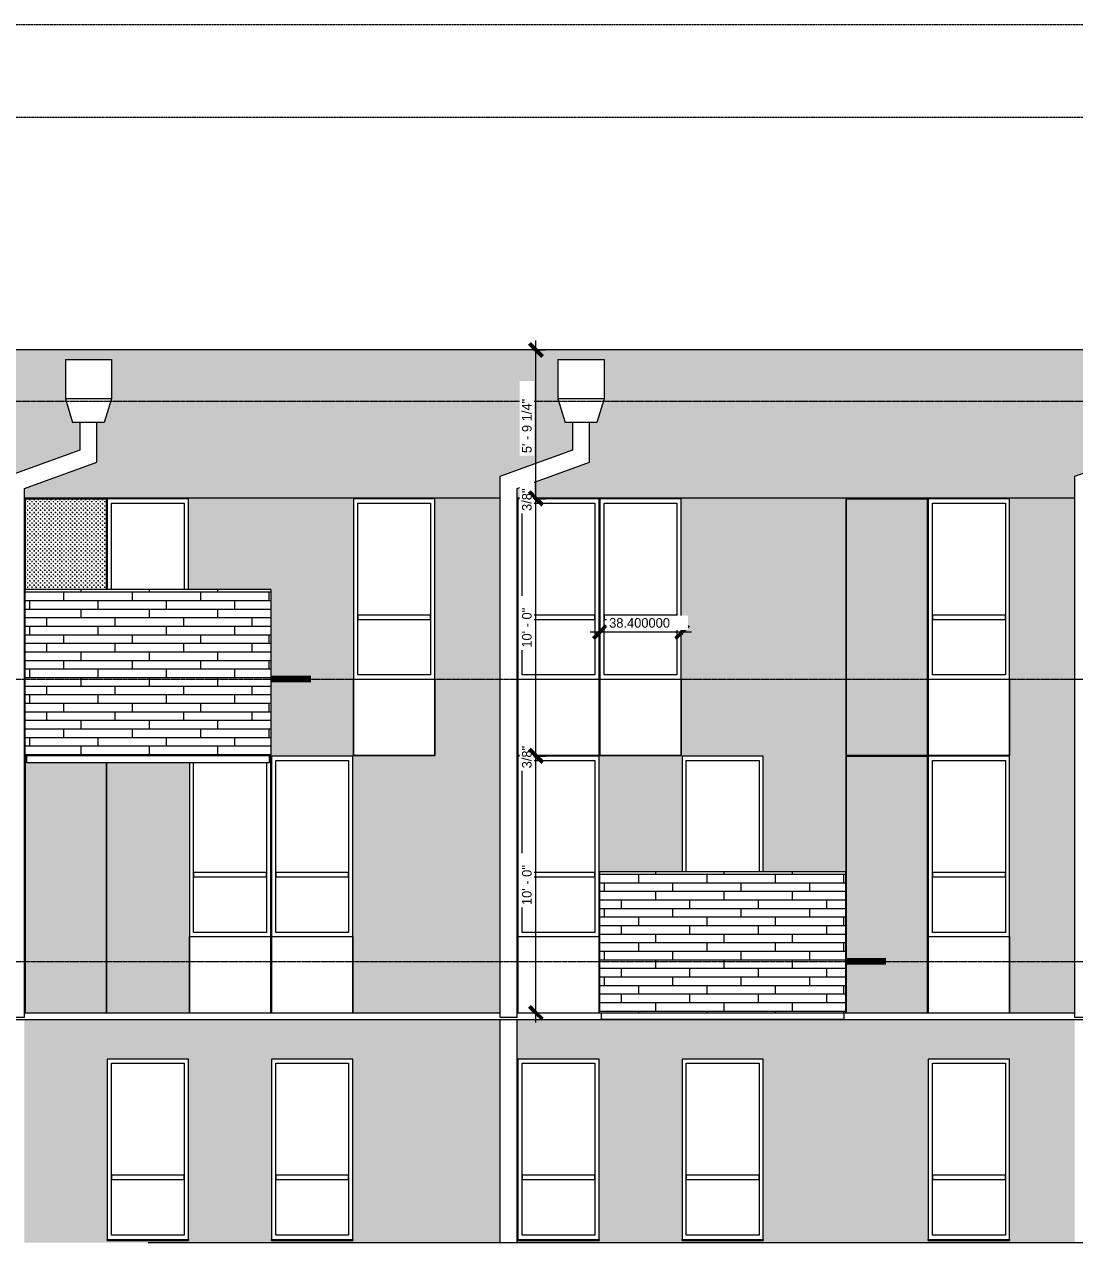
# Model space of a CAD drawing. Header units: inches. Extents: x 1696 to 4229, y -297 to 570.
# Drawn here: x 2945 to 3436, y 0 to 570 of the extents above; entities that cross this region are included whole.
import ezdxf

# ---------------------------------------------------------------- set-up
doc = ezdxf.new("R2010")
doc.units = ezdxf.units.IN
doc.header["$MEASUREMENT"] = 0
doc.linetypes.add('Aligning Line 1_8_', pattern=[0.25, 0.125, -0.125])
doc.linetypes.add('Grid Line 1_2_', pattern=[0.875, 0.5, -0.125, 0.125, -0.125])
for name, color, linetype, lineweight in [('A-ANNO-DIMS', 211, 'Continuous', 9), ('A-ANNO-DIMS-48', 211, 'Continuous', 9), ('A-AREA-1', 10, 'Continuous', 106), ('A-FLOR', 192, 'Continuous', 18), ('A-FLOR-LEVL-1', 51, 'Grid Line 1_2_', 9), ('A-GENM', 5, 'Continuous', 9), ('A-WALL', 113, 'Continuous', 18), ('A-WALL-PATT-1', 111, 'Continuous', 9), ('G-ANNO-SYMB', 111, 'Aligning Line 1_8_', 9)]:
    doc.layers.add(name, color=color, linetype=linetype, lineweight=lineweight)
doc.styles.add('Century Gothic', font='ufonts.com_century-gothic.ttf', dxfattribs={"height": 4.5})
doc.dimstyles.new('inches_-_decimal', dxfattribs={"dimscale": 12, "dimtxt": 4.698757, "dimasz": 0.5, "dimexe": 0.375, "dimexo": 0.25, "dimgap": 0.0625, "dimtad": 1, "dimdec": 6, "dimrnd": 1e-06, "dimzin": 0, "dimdsep": 46, "dimtxsty": 'Century Gothic', "dimblk1": 'OBLIQUE', "dimblk2": 'OBLIQUE', "dimsah": 1, "dimcen": 0.09, "dimdle": 0.375, "dimazin": 0, "dimtfac": 1, "dimtdec": 4, "dimtix": 1, "dimtmove": 0, "dimatfit": 3, "dimfxl": 1, "dimtvp": 1, "dimtfill": 1, "dimtolj": 1, "dimtzin": 0, "dimarcsym": 2})
doc.dimstyles.new('OD__1_8__Tol__', dxfattribs={"dimscale": 12, "dimtxt": 4.698757, "dimasz": 0.5, "dimexe": 0.375, "dimexo": 0.25, "dimgap": 0.0625, "dimtad": 1, "dimdec": 3, "dimrnd": 0.125, "dimzin": 3, "dimdsep": 46, "dimlunit": 4, "dimtxsty": 'Century Gothic', "dimblk1": 'OBLIQUE', "dimblk2": 'OBLIQUE', "dimsah": 1, "dimcen": 0.09, "dimdle": 0.375, "dimazin": 0, "dimtfac": 1, "dimtdec": 4, "dimtix": 1, "dimtmove": 0, "dimatfit": 3, "dimfxl": 1, "dimtvp": 1, "dimtfill": 1, "dimfrac": 2, "dimtolj": 1, "dimtzin": 0, "dimarcsym": 2})
pattern_1 = [(0, (2947.249, 264.8), (0, 4), []), (90, (2947.249, 264.8), (-8, 8), [4, -28]), (90, (2963.249, 268.8), (-8, 8), [4, -28])]
pattern_2 = [(0, (3216.049, 132.8), (0, 4), []), (90, (3216.049, 132.8), (-8, 8), [4, -28]), (90, (3232.049, 136.8), (-8, 8), [4, -28])]

# ---------------------------------------------------------------- blocks, each defined once
blk = doc.blocks.new('Walls 68 - Walls 1-1632116-Section 1')
at = {"layer": 'A-WALL'}
for p, q in [((2970.68, 384.13), (2970.68, 371.1)), ((2978.68, 365.5), (2978.68, 384.13)), ((2970.68, 371.1), (2936.75, 358.75)), ((2944.75, 353.15), (2978.68, 365.5)), ((2936.75, 358.75), (2936.75, 106)), ((2944.75, 106), (2944.75, 353.15)), ((2936.75, 106), (2944.75, 106))]:
    blk.add_line(p, q, dxfattribs=at)
blk = doc.blocks.new('Walls 4 - Walls 1-1632148-Section 1')
at = {"layer": 'A-WALL'}
for p, q in [((3201.08, 384.13), (3201.08, 371.1)), ((3209.08, 365.5), (3209.08, 384.13)), ((3201.08, 371.1), (3167.15, 358.75)), ((3175.15, 353.15), (3209.08, 365.5)), ((3167.15, 358.75), (3167.15, 106)), ((3175.15, 106), (3175.15, 353.15)), ((3167.15, 106), (3175.15, 106))]:
    blk.add_line(p, q, dxfattribs=at)
blk = doc.blocks.new('Walls 69 - Walls 1-1632174-Section 1')
at = {"layer": 'A-WALL'}
for p, q in [((3469.88, 384.13), (3469.88, 371.1)), ((3477.88, 365.5), (3477.88, 384.13)), ((3469.88, 371.1), (3435.95, 358.75)), ((3443.95, 353.15), (3477.88, 365.5)), ((3435.95, 358.75), (3435.95, 106)), ((3443.95, 106), (3443.95, 353.15)), ((3435.95, 106), (3443.95, 106))]:
    blk.add_line(p, q, dxfattribs=at)
blk = doc.blocks.new('Walls 73 - Walls 6-1634221-Section 1')
at = {"layer": 'A-WALL'}
for p, q in [((2963.92, 413.54), (2985.44, 413.54)), ((2963.92, 413.54), (2963.92, 395.14)), ((2985.44, 413.54), (2985.44, 395.14)), ((2985.44, 395.14), (2963.92, 395.14)), ((2963.92, 395.14), (2967.27, 384.13)), ((2985.44, 395.14), (2982.08, 384.13)), ((2982.08, 384.13), (2967.27, 384.13))]:
    blk.add_line(p, q, dxfattribs=at)
blk = doc.blocks.new('Walls 9 - Walls 6-1634245-Section 1')
at = {"layer": 'A-WALL'}
for p, q in [((3194.32, 413.54), (3215.84, 413.54)), ((3194.32, 413.54), (3194.32, 395.14)), ((3215.84, 413.54), (3215.84, 395.14)), ((3215.84, 395.14), (3194.32, 395.14)), ((3194.32, 395.14), (3197.67, 384.13)), ((3215.84, 395.14), (3212.48, 384.13)), ((3212.48, 384.13), (3197.67, 384.13))]:
    blk.add_line(p, q, dxfattribs=at)
blk = doc.blocks.new('Walls 22 - Walls 1-1635380-Section 1')
at = {"layer": 'A-WALL'}
for p, q in [((3167.15, 104.75), (3167.15, 0.5)), ((3175.15, 0.5), (3175.15, 104.75))]:
    blk.add_line(p, q, dxfattribs=at)
blk = doc.blocks.new('Window - Main - 1-V3-Section 1')
at = {"layer": 'A-GENM'}
for p, q in [((3059.95, 228), (3059.2, 228)), ((3059.95, 143.62), (3059.95, 228)), ((3021.92, 224.87), (3021.92, 143.62)), ((3023.92, 145.62), (3023.92, 224.87)), ((3057.95, 224.87), (3057.95, 145.62)), ((3023.92, 173.62), (3023.92, 171.62)), ((3057.95, 173.62), (3023.92, 173.62)), ((3023.92, 171.62), (3057.95, 171.62)), ((3057.95, 171.62), (3057.95, 173.62)), ((3021.92, 143.62), (3021.92, 108)), ((3021.92, 143.62), (3059.95, 143.62)), ((3057.95, 145.62), (3023.92, 145.62)), ((3059.95, 108), (3059.95, 143.62)), ((3021.92, 108), (3059.95, 108))]:
    blk.add_line(p, q, dxfattribs=at)
blk = doc.blocks.new('Window - Main - 1-V1-Section 1')
at = {"layer": 'A-GENM'}
for p, q in [((2829.55, 228), (2791.52, 228)), ((2791.52, 228), (2791.52, 143.62)), ((2829.55, 143.62), (2829.55, 228)), ((2793.52, 145.62), (2793.52, 226)), ((2793.52, 226), (2827.55, 226)), ((2827.55, 226), (2827.55, 145.62)), ((2793.52, 173.62), (2793.52, 171.62)), ((2827.55, 173.62), (2793.52, 173.62)), ((2793.52, 171.62), (2827.55, 171.62)), ((2827.55, 171.62), (2827.55, 173.62)), ((2791.52, 143.62), (2791.52, 108)), ((2791.52, 143.62), (2829.55, 143.62)), ((2827.55, 145.62), (2793.52, 145.62)), ((2829.55, 108), (2829.55, 143.62)), ((2791.52, 108), (2829.55, 108))]:
    blk.add_line(p, q, dxfattribs=at)
blk = doc.blocks.new('Window - Main - 1-V4-Section 1')
at = {"layer": 'A-GENM'}
for p, q in [((2291.95, 228), (2253.92, 228)), ((2253.92, 228), (2253.92, 174)), ((2291.95, 174), (2291.95, 228)), ((2255.92, 174), (2255.92, 226)), ((2255.92, 226), (2289.95, 226)), ((2289.95, 226), (2289.95, 174))]:
    blk.add_line(p, q, dxfattribs=at)
blk = doc.blocks.new('Window - Main - 1-1661129-Section 1')
at = {"layer": 'A-GENM'}
for p, q in [((2714.35, 348.37), (2676.32, 348.37)), ((2676.32, 348.37), (2676.32, 306)), ((2714.35, 306), (2714.35, 348.37)), ((2678.32, 306), (2678.32, 346.37)), ((2678.32, 346.37), (2712.35, 346.37)), ((2712.35, 346.37), (2712.35, 306))]:
    blk.add_line(p, q, dxfattribs=at)
blk = doc.blocks.new('Window - Main - hvac panel-V6-Section 1')
at = {"layer": 'A-GENM'}
h = blk.add_hatch(dxfattribs=at)
h.set_pattern_fill('FP_16', color=256, style=0, pattern_type=2)
h.set_pattern_definition([(0, (2966.087, 172.687), (1, 1), [0.5, -1.5]), (90, (2966.337, 172.437), (-1, 1), [0.5, -1.5])])
h.paths.add_polyline_path([(2983.15, 108), (2983.15, 224.87), (2945.87, 224.87), (2945.87, 228), (2945.12, 228), (2945.12, 108), (2956.57, 108)], flags=0)
for p, q in [((2945.87, 228), (2945.12, 228)), ((2945.12, 228), (2945.12, 108)), ((2983.15, 108), (2983.15, 224.87)), ((2945.12, 108), (2983.15, 108))]:
    blk.add_line(p, q, dxfattribs=at)
blk = doc.blocks.new('Window - Main - hvac panel-V7-Section 1')
at = {"layer": 'A-GENM'}
h = blk.add_hatch(dxfattribs=at)
h.set_pattern_fill('FP_17', color=256, style=0, pattern_type=2)
h.set_pattern_definition([(0, (2966.087, 293.062), (1, 1), [0.5, -1.5]), (90, (2966.337, 292.812), (-1, 1), [0.5, -1.5])])
h.paths.add_polyline_path([(2945.12, 306), (2983.15, 306), (2983.15, 348.37), (2945.12, 348.37)], flags=0)
for p, q in [((2983.15, 348.37), (2945.12, 348.37)), ((2945.12, 348.37), (2945.12, 306)), ((2983.15, 306), (2983.15, 348.37))]:
    blk.add_line(p, q, dxfattribs=at)
blk = doc.blocks.new('Window - Main - hvac panel-1661130-Section 1')
at = {"layer": 'A-GENM'}
h = blk.add_hatch(dxfattribs=at)
h.set_pattern_fill('FP_15', color=256, style=0, pattern_type=2)
h.set_pattern_definition([(0, (2774.087, 172.687), (1, 1), [0.5, -1.5]), (90, (2774.337, 172.437), (-1, 1), [0.5, -1.5])])
h.paths.add_polyline_path([(2791.15, 108), (2791.15, 228), (2753.12, 228), (2753.12, 108)], flags=0)
for p, q in [((2791.15, 228), (2753.12, 228)), ((2753.12, 228), (2753.12, 108)), ((2791.15, 108), (2791.15, 228)), ((2753.12, 108), (2791.15, 108))]:
    blk.add_line(p, q, dxfattribs=at)
blk = doc.blocks.new('Window - Main - first floor-1661131-Section 1')
at = {"layer": 'A-GENM'}
for p, q in [((3021.55, 86.37), (2983.52, 86.37)), ((2983.52, 86.37), (2983.52, 2)), ((3021.55, 2), (3021.55, 86.37)), ((2985.52, 4), (2985.52, 84.37)), ((2985.52, 84.37), (3019.55, 84.37)), ((3019.55, 84.37), (3019.55, 4)), ((2985.52, 32), (2985.52, 30)), ((3019.55, 32), (2985.52, 32)), ((2985.52, 30), (3019.55, 30)), ((3019.55, 30), (3019.55, 32)), ((2983.52, 2), (2983.52, 1.5)), ((2983.52, 2), (3021.55, 2)), ((2983.52, 1.5), (3021.55, 1.5)), ((3019.55, 4), (2985.52, 4)), ((3021.55, 1.5), (3021.55, 2))]:
    blk.add_line(p, q, dxfattribs=at)
blk = doc.blocks.new('DIMBLOCK1-Section 1')
at = {"layer": 'A-ANNO-DIMS-48', "lineweight": 50}
for p, q in [((3184.01, 228), (3181.01, 231)), ((3184.01, 228), (3187.01, 225)), ((3184.01, 108), (3181.01, 111)), ((3184.01, 108), (3187.01, 105))]:
    blk.add_line(p, q, dxfattribs=at)
at = {"layer": 'A-ANNO-DIMS-48'}
for p, q in [((3182.77, 228), (3188.51, 228)), ((3184.01, 228), (3182.77, 228)), ((3184.01, 103.5), (3184.01, 228)), ((3182.77, 108), (3188.51, 108)), ((3184.01, 108), (3182.77, 108))]:
    blk.add_line(p, q, dxfattribs=at)
at = {"layer": 'A-ANNO-DIMS-48', "color": 0, "insert": (3177.49, 158.38), "char_height": 4.5, "width": 23.091, "attachment_point": 1, "rotation": 90, "line_spacing_factor": 0.984502, "style": 'Century Gothic', "bg_fill": 3, "box_fill_scale": 1.25, "bg_fill_color": 256, "bg_fill_true_color": 13158600, "bg_fill_transparency": 0}
blk.add_mtext('10\' - 0"', dxfattribs=at)
blk = doc.blocks.new('_Oblique')
at = {"color": 0, "linetype": 'ByBlock', "lineweight": -2}
blk.add_line((-0.5, -0.5), (0.5, 0.5), dxfattribs=at)
blk = doc.blocks.new('DIMBLOCK2-Section 1')
at = {"layer": 'A-ANNO-DIMS-48', "lineweight": 50}
for p, q in [((3184.01, 228.37), (3181.01, 231.37)), ((3184.01, 228), (3181.01, 231)), ((3184.01, 228.37), (3187.01, 225.37)), ((3184.01, 228), (3187.01, 225))]:
    blk.add_line(p, q, dxfattribs=at)
at = {"layer": 'A-ANNO-DIMS-48'}
for p, q in [((3182.77, 228.37), (3188.51, 228.37)), ((3184.01, 228.37), (3182.77, 228.37)), ((3182.77, 228), (3188.51, 228)), ((3184.01, 228), (3182.77, 228)), ((3184.01, 228), (3184.01, 228.37))]:
    blk.add_line(p, q, dxfattribs=at)
at = {"layer": 'A-ANNO-DIMS-48', "color": 0, "insert": (3177.49, 222.33), "char_height": 4.5, "width": 14.0515, "attachment_point": 1, "rotation": 90, "line_spacing_factor": 0.984502, "style": 'Century Gothic', "bg_fill": 3, "box_fill_scale": 1.25, "bg_fill_color": 256, "bg_fill_true_color": 13158600, "bg_fill_transparency": 0}
blk.add_mtext('3/8"', dxfattribs=at)
blk = doc.blocks.new('DIMBLOCK3-Section 1')
at = {"layer": 'A-ANNO-DIMS-48', "lineweight": 50}
for p, q in [((3184.01, 348.37), (3181.01, 351.37)), ((3184.01, 348.37), (3187.01, 345.37)), ((3184.01, 228.37), (3181.01, 231.37)), ((3184.01, 228.37), (3187.01, 225.37))]:
    blk.add_line(p, q, dxfattribs=at)
at = {"layer": 'A-ANNO-DIMS-48'}
for p, q in [((3182.77, 348.37), (3188.51, 348.37)), ((3184.01, 348.37), (3182.77, 348.37)), ((3184.01, 228.37), (3184.01, 348.37)), ((3182.77, 228.37), (3188.51, 228.37)), ((3184.01, 228.37), (3182.77, 228.37))]:
    blk.add_line(p, q, dxfattribs=at)
at = {"layer": 'A-ANNO-DIMS-48', "color": 0, "insert": (3177.49, 278.75), "char_height": 4.5, "width": 23.091, "attachment_point": 1, "rotation": 90, "line_spacing_factor": 0.984502, "style": 'Century Gothic', "bg_fill": 3, "box_fill_scale": 1.25, "bg_fill_color": 256, "bg_fill_true_color": 13158600, "bg_fill_transparency": 0}
blk.add_mtext('10\' - 0"', dxfattribs=at)
blk = doc.blocks.new('DIMBLOCK4-Section 1')
at = {"layer": 'A-ANNO-DIMS-48', "lineweight": 50}
for p, q in [((3184.01, 348.75), (3181.01, 351.75)), ((3184.01, 348.37), (3181.01, 351.37)), ((3184.01, 348.75), (3187.01, 345.75)), ((3184.01, 348.37), (3187.01, 345.37))]:
    blk.add_line(p, q, dxfattribs=at)
at = {"layer": 'A-ANNO-DIMS-48'}
for p, q in [((3182.77, 348.75), (3188.51, 348.75)), ((3184.01, 348.75), (3182.77, 348.75)), ((3182.77, 348.37), (3188.51, 348.37)), ((3184.01, 348.37), (3182.77, 348.37)), ((3184.01, 348.37), (3184.01, 348.75))]:
    blk.add_line(p, q, dxfattribs=at)
at = {"layer": 'A-ANNO-DIMS-48', "color": 0, "insert": (3177.49, 342.71), "char_height": 4.5, "width": 14.0515, "attachment_point": 1, "rotation": 90, "line_spacing_factor": 0.984502, "style": 'Century Gothic', "bg_fill": 3, "box_fill_scale": 1.25, "bg_fill_color": 256, "bg_fill_true_color": 13158600, "bg_fill_transparency": 0}
blk.add_mtext('3/8"', dxfattribs=at)
blk = doc.blocks.new('DIMBLOCK5-Section 1')
at = {"layer": 'A-ANNO-DIMS-48'}
for p, q in [((3184.01, 348.75), (3184.01, 422.5)), ((3182.77, 418), (3188.51, 418)), ((3184.01, 418), (3182.77, 418)), ((3182.77, 348.75), (3188.51, 348.75)), ((3184.01, 348.75), (3182.77, 348.75))]:
    blk.add_line(p, q, dxfattribs=at)
at = {"layer": 'A-ANNO-DIMS-48', "lineweight": 50}
for p, q in [((3184.01, 418), (3181.01, 421)), ((3184.01, 418), (3187.01, 415)), ((3184.01, 348.75), (3181.01, 351.75)), ((3184.01, 348.75), (3187.01, 345.75))]:
    blk.add_line(p, q, dxfattribs=at)
at = {"layer": 'A-ANNO-DIMS-48', "color": 0, "insert": (3177.49, 369.76), "char_height": 4.5, "width": 32.6676, "attachment_point": 1, "rotation": 90, "line_spacing_factor": 0.984502, "style": 'Century Gothic', "bg_fill": 3, "box_fill_scale": 1.25, "bg_fill_color": 256, "bg_fill_true_color": 13158600, "bg_fill_transparency": 0}
blk.add_mtext('5\' - 9 1/4"', dxfattribs=at)
blk = doc.blocks.new('DIMBLOCK10-Section 1')
at = {"layer": 'A-ANNO-DIMS-48'}
for p, q in [((3256.82, 286.09), (3209.42, 286.09)), ((3213.92, 284.84), (3213.92, 290.59)), ((3213.92, 286.09), (3213.92, 284.84)), ((3252.32, 284.84), (3252.32, 290.59)), ((3252.32, 286.09), (3252.32, 284.84))]:
    blk.add_line(p, q, dxfattribs=at)
at = {"layer": 'A-ANNO-DIMS-48', "lineweight": 50}
for p, q in [((3213.92, 286.09), (3210.92, 283.09)), ((3213.92, 286.09), (3216.92, 289.09)), ((3252.32, 286.09), (3249.32, 283.09)), ((3252.32, 286.09), (3255.32, 289.09))]:
    blk.add_line(p, q, dxfattribs=at)
at = {"layer": 'A-ANNO-DIMS-48', "color": 0, "insert": (3218.24, 292.6), "char_height": 4.5, "width": 35.7106, "attachment_point": 1, "line_spacing_factor": 0.984502, "style": 'Century Gothic', "bg_fill": 3, "box_fill_scale": 1.25, "bg_fill_color": 256, "bg_fill_true_color": 13158600, "bg_fill_transparency": 0}
blk.add_mtext('38.400000', dxfattribs=at)

msp = doc.modelspace()

# ---------------------------------------------------------------- hatches: boundary and pattern name
at = {"layer": 'A-WALL-PATT-1'}
h = msp.add_hatch(dxfattribs=at)
h.set_pattern_fill('FP_7', color=256, style=0, pattern_type=2)
h.set_pattern_definition([(0, (3864.027, 134.554), (-38.4, 8), [0.392, -38.007]), (0, (3868.802, 134.554), (-38.4, 8), [0.392, -38.007]), (0, (3873.027, 134.554), (-38.4, 8), [0.392, -38.007]), (0, (3877.252, 134.554), (-38.4, 8), [0.392, -38.007]), (0, (3881.477, 134.554), (-38.4, 8), [0.392, -38.007]), (0, (3885.702, 134.946), (-38.4, 8), [0.392, -38.007]), (0, (3889.927, 134.946), (-38.4, 8), [0.392, -38.007]), (0, (3894.152, 134.946), (-38.4, 8), [0.392, -38.007]), (0, (3898.927, 134.554), (-38.4, 8), [0.392, -38.007]), (90, (3862.286, 132), (-38.4, 2e-15), [8, 0, 0, 0]), (90, (3864.027, 134.554), (-38.4, 2e-15), [0.392, -7.607]), (90, (3864.42, 134.554), (-38.4, 2e-15), [0.392, -7.607]), (90, (3866.553, 132), (-38.4, 2e-15), [8, 0, 0, 0]), (90, (3868.802, 134.554), (-38.4, 2e-15), [0.392, -7.607]), (90, (3869.195, 134.554), (-38.4, 2e-15), [0.392, -7.607]), (90, (3870.82, 132), (-38.4, 2e-15), [8, 0, 0, 0]), (90, (3873.027, 134.554), (-38.4, 2e-15), [0.392, -7.607]), (90, (3873.42, 134.554), (-38.4, 2e-15), [0.392, -7.607]), (90, (3875.086, 132), (-38.4, 2e-15), [8, 0, 0, 0]), (90, (3877.252, 134.554), (-38.4, 2e-15), [0.392, -7.607]), (90, (3877.645, 134.554), (-38.4, 2e-15), [0.392, -7.607]), (90, (3879.353, 132), (-38.4, 2e-15), [8, 0, 0, 0]), (90, (3881.477, 134.554), (-38.4, 2e-15), [0.392, -7.607]), (90, (3881.87, 134.554), (-38.4, 2e-15), [0.392, -7.607]), (90, (3883.62, 132), (-38.4, 2e-15), [8, 0, 0, 0]), (90, (3885.702, 134.554), (-38.4, 2e-15), [0.392, -7.607]), (90, (3886.095, 134.554), (-38.4, 2e-15), [0.392, -7.607]), (90, (3887.886, 132), (-38.4, 2e-15), [8, 0, 0, 0]), (90, (3889.927, 134.554), (-38.4, 2e-15), [0.392, -7.607]), (90, (3890.32, 134.554), (-38.4, 2e-15), [0.392, -7.607]), (90, (3892.153, 132), (-38.4, 2e-15), [8, 0, 0, 0]), (90, (3894.152, 134.554), (-38.4, 2e-15), [0.392, -7.607]), (90, (3894.545, 134.554), (-38.4, 2e-15), [0.392, -7.607]), (90, (3896.42, 132), (-38.4, 2e-15), [8, 0, 0, 0]), (90, (3898.927, 134.554), (-38.4, 2e-15), [0.392, -7.607]), (90, (3899.32, 134.554), (-38.4, 2e-15), [0.392, -7.607]), (180, (3864.42, 134.946), (-38.4, 8), [0.392, -38.007]), (180, (3869.195, 134.946), (-38.4, 8), [0.392, -38.007]), (180, (3873.42, 134.946), (-38.4, 8), [0.392, -38.007]), (180, (3877.645, 134.946), (-38.4, 8), [0.392, -38.007]), (180, (3881.87, 134.946), (-38.4, 8), [0.392, -38.007]), (180, (3886.095, 134.554), (-38.4, 8), [0.392, -38.007]), (180, (3890.32, 134.554), (-38.4, 8), [0.392, -38.007]), (180, (3894.545, 134.554), (-38.4, 8), [0.392, -38.007]), (180, (3899.32, 134.946), (-38.4, 8), [0.392, -38.007])])
h.paths.add_polyline_path([(3866.7237367, 348.75), (3866.7237367, 418), (2070.7987367, 418), (2070.7987367, 348.75), (2330.7237367, 348.75), (2330.7237367, 358.7544669), (2364.6529033, 371.1036736), (2364.6529033, 384.1337128), (2361.2482371, 384.1337128), (2357.8956282, 395.1426207), (2357.8956282, 413.5374346), (2379.4101785, 413.5374346), (2379.4101785, 395.1426207), (2376.0575696, 384.1337128), (2372.6529033, 384.1337128), (2372.6529033, 365.5020133), (2338.7237367, 353.1528066), (2338.7237367, 348.75), (2591.1487367, 348.75), (2591.1487367, 358.7544669), (2625.0779033, 371.1036736), (2625.0779033, 384.1337128), (2621.6732371, 384.1337128), (2618.3206282, 395.1426207), (2618.3206282, 413.5374346), (2639.8351785, 413.5374346), (2639.8351785, 395.1426207), (2636.4825696, 384.1337128), (2633.0779033, 384.1337128), (2633.0779033, 365.5020133), (2599.1487367, 353.1528066), (2599.1487367, 348.75), (2936.7487367, 348.75), (2936.7487367, 358.7544669), (2970.6779033, 371.1036736), (2970.6779033, 384.1337128), (2967.2732371, 384.1337128), (2963.9206282, 395.1426207), (2963.9206282, 413.5374346), (2985.4351785, 413.5374346), (2985.4351785, 395.1426207), (2982.0825696, 384.1337128), (2978.6779033, 384.1337128), (2978.6779033, 365.5020133), (2944.7487367, 353.1528066), (2944.7487367, 348.75), (3167.1487367, 348.75), (3167.1487367, 358.7544669), (3201.0779033, 371.1036736), (3201.0779033, 384.1337128), (3197.6732371, 384.1337128), (3194.3206282, 395.1426207), (3194.3206282, 413.5374346), (3215.8351785, 413.5374346), (3215.8351785, 395.1426207), (3212.4825696, 384.1337128), (3209.0779033, 384.1337128), (3209.0779033, 365.5020133), (3175.1487367, 353.1528066), (3175.1487367, 348.75), (3435.9487367, 348.75), (3435.9487367, 358.7544669), (3469.8779033, 371.1036736), (3469.8779033, 384.1337128), (3466.4732371, 384.1337128), (3463.1206282, 395.1426207), (3463.1206282, 413.5374346), (3484.6351785, 413.5374346), (3484.6351785, 395.1426207), (3481.2825696, 384.1337128), (3477.8779033, 384.1337128), (3477.8779033, 365.5020133), (3443.9487367, 353.1528066), (3443.9487367, 348.75), (3865.9675351, 348.75)], flags=0)
h = msp.add_hatch(dxfattribs=at)
h.set_pattern_fill('FP_6', color=256, style=0, pattern_type=2)
h.set_pattern_definition([(0, (3868.09, 110.55), (-38.4, 120.375), [0.392, -38.007]), (0, (3868.09, 110.95), (-38.4, 120.375), [0.392, -38.007]), (0, (3868.09, 126.91), (-38.4, 120.375), [0.392, -38.007]), (0, (3868.09, 127.3), (-38.4, 120.375), [0.392, -38.007]), (0, (3868.09, 143.27), (-38.4, 120.375), [0.392, -38.007]), (0, (3868.09, 143.66), (-38.4, 120.375), [0.392, -38.007]), (0, (3868.09, 159.62), (-38.4, 120.375), [0.392, -38.007]), (0, (3868.09, 160.02), (-38.4, 120.375), [0.392, -38.007]), (0, (3868.09, 175.98), (-38.4, 120.375), [0.392, -38.007]), (0, (3868.09, 176.38), (-38.4, 120.375), [0.392, -38.007]), (0, (3868.09, 192.34), (-38.4, 120.375), [0.392, -38.007]), (0, (3868.09, 192.73), (-38.4, 120.375), [0.392, -38.007]), (0, (3868.09, 208.7), (-38.4, 120.375), [0.392, -38.007]), (0, (3868.09, 209.09), (-38.4, 120.375), [0.392, -38.007]), (0, (3868.09, 225.05), (-38.4, 120.375), [0.392, -38.007]), (0, (3868.09, 225.45), (-38.4, 120.375), [0.392, -38.007]), (0, (3885.54, 110.55), (-38.4, 120.375), [0.392, -38.007]), (0, (3885.54, 110.95), (-38.4, 120.375), [0.392, -38.007]), (0, (3885.54, 126.91), (-38.4, 120.375), [0.392, -38.007]), (0, (3885.54, 127.3), (-38.4, 120.375), [0.392, -38.007]), (0, (3885.54, 143.27), (-38.4, 120.375), [0.392, -38.007]), (0, (3885.54, 143.66), (-38.4, 120.375), [0.392, -38.007]), (0, (3885.54, 159.62), (-38.4, 120.375), [0.392, -38.007]), (0, (3885.54, 160.02), (-38.4, 120.375), [0.392, -38.007]), (0, (3885.54, 175.98), (-38.4, 120.375), [0.392, -38.007]), (0, (3885.54, 176.38), (-38.4, 120.375), [0.392, -38.007]), (0, (3885.54, 192.34), (-38.4, 120.375), [0.392, -38.007]), (0, (3885.54, 192.73), (-38.4, 120.375), [0.392, -38.007]), (0, (3885.54, 208.7), (-38.4, 120.375), [0.392, -38.007]), (0, (3885.54, 209.09), (-38.4, 120.375), [0.392, -38.007]), (0, (3885.54, 225.05), (-38.4, 120.375), [0.392, -38.007]), (0, (3885.54, 225.45), (-38.4, 120.375), [0.392, -38.007]), (0, (3902.99, 110.55), (-38.4, 120.375), [0.392, -38.007]), (0, (3902.99, 110.95), (-38.4, 120.375), [0.392, -38.007]), (0, (3902.99, 126.91), (-38.4, 120.375), [0.392, -38.007]), (0, (3902.99, 127.3), (-38.4, 120.375), [0.392, -38.007]), (0, (3902.99, 143.27), (-38.4, 120.375), [0.392, -38.007]), (0, (3902.99, 143.66), (-38.4, 120.375), [0.392, -38.007]), (0, (3902.99, 159.62), (-38.4, 120.375), [0.392, -38.007]), (0, (3902.99, 160.02), (-38.4, 120.375), [0.392, -38.007]), (0, (3902.99, 175.98), (-38.4, 120.375), [0.392, -38.007]), (0, (3902.99, 176.38), (-38.4, 120.375), [0.392, -38.007]), (0, (3902.99, 192.34), (-38.4, 120.375), [0.392, -38.007]), (0, (3902.99, 192.73), (-38.4, 120.375), [0.392, -38.007]), (0, (3902.99, 208.7), (-38.4, 120.375), [0.392, -38.007]), (0, (3902.99, 209.09), (-38.4, 120.375), [0.392, -38.007]), (0, (3902.99, 225.05), (-38.4, 120.375), [0.392, -38.007]), (0, (3902.99, 225.45), (-38.4, 120.375), [0.392, -38.007]), (90, (3866.35, 108), (-38.4, 2e-15), [120, -0.375]), (90, (3866.724, 108), (-38.4, 2e-15), [120, -0.375]), (90, (3868.09, 110.554), (-38.4, 2e-15), [0.392, -119.982]), (90, (3868.09, 126.91), (-38.4, 2e-15), [0.392, -119.982]), (90, (3868.09, 143.268), (-38.4, 2e-15), [0.392, -119.982]), (90, (3868.09, 159.625), (-38.4, 2e-15), [0.392, -119.982]), (90, (3868.09, 175.982), (-38.4, 2e-15), [0.392, -119.982]), (90, (3868.09, 192.34), (-38.4, 2e-15), [0.392, -119.982]), (90, (3868.09, 208.697), (-38.4, 2e-15), [0.392, -119.982]), (90, (3868.09, 225.054), (-38.4, 2e-15), [0.392, -119.982]), (90, (3868.482, 110.554), (-38.4, 2e-15), [0.392, -119.982]), (90, (3868.482, 126.91), (-38.4, 2e-15), [0.392, -119.982]), (90, (3868.482, 143.268), (-38.4, 2e-15), [0.392, -119.982]), (90, (3868.482, 159.625), (-38.4, 2e-15), [0.392, -119.982]), (90, (3868.482, 175.982), (-38.4, 2e-15), [0.392, -119.982]), (90, (3868.482, 192.34), (-38.4, 2e-15), [0.392, -119.982]), (90, (3868.482, 208.697), (-38.4, 2e-15), [0.392, -119.982]), (90, (3868.482, 225.054), (-38.4, 2e-15), [0.392, -119.982]), (90, (3885.54, 110.554), (-38.4, 2e-15), [0.392, -119.982]), (90, (3885.54, 126.91), (-38.4, 2e-15), [0.392, -119.982]), (90, (3885.54, 143.268), (-38.4, 2e-15), [0.392, -119.982]), (90, (3885.54, 159.625), (-38.4, 2e-15), [0.392, -119.982]), (90, (3885.54, 175.982), (-38.4, 2e-15), [0.392, -119.982]), (90, (3885.54, 192.34), (-38.4, 2e-15), [0.392, -119.982]), (90, (3885.54, 208.697), (-38.4, 2e-15), [0.392, -119.982]), (90, (3885.54, 225.054), (-38.4, 2e-15), [0.392, -119.982]), (90, (3885.932, 110.554), (-38.4, 2e-15), [0.392, -119.982]), (90, (3885.932, 126.91), (-38.4, 2e-15), [0.392, -119.982]), (90, (3885.932, 143.268), (-38.4, 2e-15), [0.392, -119.982]), (90, (3885.932, 159.625), (-38.4, 2e-15), [0.392, -119.982]), (90, (3885.932, 175.982), (-38.4, 2e-15), [0.392, -119.982]), (90, (3885.932, 192.34), (-38.4, 2e-15), [0.392, -119.982]), (90, (3885.932, 208.697), (-38.4, 2e-15), [0.392, -119.982]), (90, (3885.932, 225.054), (-38.4, 2e-15), [0.392, -119.982]), (90, (3902.99, 110.554), (-38.4, 2e-15), [0.392, -119.982]), (90, (3902.99, 126.91), (-38.4, 2e-15), [0.392, -119.982]), (90, (3902.99, 143.268), (-38.4, 2e-15), [0.392, -119.982]), (90, (3902.99, 159.625), (-38.4, 2e-15), [0.392, -119.982]), (90, (3902.99, 175.982), (-38.4, 2e-15), [0.392, -119.982]), (90, (3902.99, 192.34), (-38.4, 2e-15), [0.392, -119.982]), (90, (3902.99, 208.697), (-38.4, 2e-15), [0.392, -119.982]), (90, (3902.99, 225.054), (-38.4, 2e-15), [0.392, -119.982]), (90, (3903.382, 110.554), (-38.4, 2e-15), [0.392, -119.982]), (90, (3903.382, 126.91), (-38.4, 2e-15), [0.392, -119.982]), (90, (3903.382, 143.268), (-38.4, 2e-15), [0.392, -119.982]), (90, (3903.382, 159.625), (-38.4, 2e-15), [0.392, -119.982]), (90, (3903.382, 175.982), (-38.4, 2e-15), [0.392, -119.982]), (90, (3903.382, 192.34), (-38.4, 2e-15), [0.392, -119.982]), (90, (3903.382, 208.697), (-38.4, 2e-15), [0.392, -119.982]), (90, (3903.382, 225.054), (-38.4, 2e-15), [0.392, -119.982]), (180, (3904.75, 107.62), (-38.4, 120.375), [38.025, -0.375]), (180, (3904.75, 108), (-38.4, 120.375), [38.025, -0.375])])
h.paths.add_polyline_path([(2176.7487367, 108), (2215.5237367, 108), (2215.5237367, 174), (2253.9237367, 174), (2253.9237367, 228), (2291.9487367, 228), (2291.9487367, 174), (2292.3237367, 174), (2292.3237367, 228), (2330.3487367, 228), (2330.3487367, 108), (2330.7237367, 108), (2330.7237367, 348.75), (2070.7987367, 348.75), (2070.7987367, 108), (2138.7237367, 108), (2138.7237367, 228), (2176.7487367, 228), (2176.7487367, 143.625)], flags=0)
h.paths.add_polyline_path([(2944.7487367, 108), (2945.1237367, 108), (2945.1237367, 228), (2945.8737367, 228.0073964), (2945.8737367, 228.375), (2945.1237367, 228.375), (2945.1237367, 348.375), (2983.1487367, 348.375), (2983.1487367, 306), (2983.5237367, 306), (2983.5237367, 348.375), (3021.5487367, 348.375), (3021.5487367, 306), (3059.9487367, 306), (3059.9487367, 228.375), (3059.1987367, 228.375), (3059.1987367, 228), (3059.9487367, 228), (3059.9487367, 108), (3060.3237367, 108), (3060.3237367, 228), (3098.3487367, 228), (3098.3487367, 108), (3167.1487367, 108), (3167.1487367, 348.75), (2944.7487367, 348.75), (2944.7487367, 109.1605416)], flags=0)
h.paths.add_polyline_path([(3559.5237367, 108), (3559.5237367, 228), (3597.5487367, 228), (3597.5487367, 108), (3751.5237367, 108), (3751.5237367, 228), (3789.5487367, 228), (3789.5487367, 108), (3866.7237367, 108), (3866.7237367, 348.75), (3443.9487367, 348.75), (3443.9487367, 108), (3482.7237367, 108), (3482.7237367, 224.875), (3445.0737367, 224.875), (3445.0737367, 228.375), (3444.3237367, 228.375), (3444.3237367, 306), (3482.7237367, 306), (3482.7237367, 348.375), (3520.7487367, 348.375), (3520.7487367, 306), (3559.1487367, 306), (3559.1487367, 228.375), (3558.3987367, 228.375), (3558.3987367, 224.875), (3520.7487367, 224.875), (3520.7487367, 108), (3556.3737367, 108)], flags=0)
h.paths.add_polyline_path([(3213.9237367, 108), (3213.9237367, 174), (3252.3237367, 174), (3252.3237367, 228), (3290.3487367, 228), (3290.3487367, 174), (3328.7487367, 174), (3328.7487367, 108), (3329.1237367, 108), (3329.1237367, 228), (3367.1487367, 228), (3367.1487367, 108), (3367.5237367, 108), (3367.5237367, 228), (3405.5487367, 228), (3405.5487367, 108), (3435.9487367, 108), (3435.9487367, 348.75), (3175.1487367, 348.75), (3175.1487367, 108), (3175.5237367, 108), (3175.5237367, 228), (3213.5487367, 228), (3213.5487367, 108)], flags=0)
h.paths.add_polyline_path([(2338.7237367, 108), (2369.1237367, 108), (2369.1237367, 228), (2407.1487367, 228), (2407.1487367, 108), (2445.9237367, 108), (2445.9237367, 228), (2560.7487367, 228), (2560.7487367, 108), (2591.1487367, 108), (2591.1487367, 348.75), (2338.7237367, 348.75), (2338.7237367, 181.325899)], flags=0)
h.paths.add_polyline_path([(2936.7487367, 108), (2936.7487367, 348.75), (2599.1487367, 348.75), (2599.1487367, 108), (2599.5237367, 108), (2599.5237367, 228), (2637.5487367, 228), (2637.5487367, 108), (2637.9237367, 108), (2637.9237367, 228), (2638.6737367, 228), (2638.6737367, 228.375), (2637.9237367, 228.375), (2637.9237367, 306), (2676.3237367, 306), (2676.3237367, 348.375), (2714.3487367, 348.375), (2714.3487367, 306), (2752.7487367, 306), (2752.7487367, 228.375), (2751.9987367, 228.375), (2751.9987367, 224.875), (2675.9487367, 224.875), (2675.9487367, 108), (2753.1237367, 108), (2753.1237367, 228), (2791.1487367, 228), (2791.1487367, 108), (2791.5237367, 108), (2791.5237367, 228), (2829.5487367, 228), (2829.5487367, 108), (2868.3237367, 108), (2868.3237367, 228), (2906.3487367, 228), (2906.3487367, 108)], flags=0)
h.paths.add_polyline_path([(3021.9237367, 108), (3021.9237367, 224.875), (2983.1487367, 224.875), (2983.1487367, 108), (2986.2987367, 108)], flags=0)
h.paths.add_polyline_path([(3597.5487367, 228.375), (3559.5237367, 228.375), (3559.5237367, 348.375), (3597.5487367, 348.375), (3597.5487367, 264)], flags=0)
h.paths.add_polyline_path([(3367.1487367, 228.375), (3329.1237367, 228.375), (3329.1237367, 348.375), (3367.1487367, 348.375), (3367.1487367, 263.625)], flags=0)
h.paths.add_polyline_path([(3213.5487367, 228.375), (3175.5237367, 228.375), (3175.5237367, 348.375), (3213.5487367, 348.375), (3213.5487367, 263.625)], flags=0)
h.paths.add_polyline_path([(2407.1487367, 228.375), (2369.1237367, 228.375), (2369.1237367, 348.375), (2407.1487367, 348.375), (2407.1487367, 264)], flags=0)
h.paths.add_polyline_path([(2174.7487367, 228.375), (2138.7237367, 228.375), (2138.7237367, 348.375), (2176.7487367, 348.375), (2176.7487367, 228.375)], flags=0)
h.paths.add_polyline_path([(3251.9487367, 228.375), (3213.9237367, 228.375), (3213.9237367, 348.375), (3251.9487367, 348.375), (3251.9487367, 264)], flags=0)
h.paths.add_polyline_path([(3403.5487367, 228.375), (3367.5237367, 228.375), (3367.5237367, 348.375), (3405.5487367, 348.375), (3405.5487367, 228.375)], flags=0)
h.paths.add_polyline_path([(3136.7487367, 228.375), (3098.7237367, 228.375), (3098.7237367, 348.375), (3136.7487367, 348.375), (3136.7487367, 264)], flags=0)
h.paths.add_polyline_path([(3751.1487367, 228.375), (3713.1237367, 228.375), (3713.1237367, 348.375), (3751.1487367, 348.375), (3751.1487367, 263.625)], flags=0)
h.paths.add_polyline_path([(2637.5487367, 228.375), (2599.5237367, 228.375), (2599.5237367, 348.375), (2637.5487367, 348.375), (2637.5487367, 264)], flags=0)
h.paths.add_polyline_path([(3787.5487367, 228.375), (3751.5237367, 228.375), (3751.5237367, 348.375), (3789.5487367, 348.375), (3789.5487367, 228.375)], flags=0)
h.paths.add_polyline_path([(2291.9487367, 228.375), (2253.9237367, 228.375), (2253.9237367, 348.375), (2291.9487367, 348.375), (2291.9487367, 264)], flags=0)
h.paths.add_polyline_path([(2829.5487367, 228.375), (2791.5237367, 228.375), (2791.5237367, 348.375), (2829.5487367, 348.375), (2829.5487367, 264)], flags=0)
h.paths.add_polyline_path([(2753.1237367, 228.375), (2753.1237367, 348.375), (2791.1487367, 348.375), (2791.1487367, 228.375)], flags=0)
h = msp.add_hatch(dxfattribs=at)
h.set_pattern_fill('FP_11', color=256, style=0, pattern_type=2)
h.set_pattern_definition(pattern_1)
h.paths.add_polyline_path([(2949.3737367, 228.375), (2949.3737367, 306), (2945.1237367, 306), (2945.1237367, 228.375)], flags=0)
h = msp.add_hatch(dxfattribs=at)
h.set_pattern_fill('FP_11', color=256, style=0, pattern_type=2)
h.set_pattern_definition(pattern_1)
h.paths.add_polyline_path([(2956.5735985, 228.375), (3055.6987367, 228.375), (3055.6987367, 306), (2949.3737367, 306), (2949.3737367, 228.375)], flags=0)
h = msp.add_hatch(dxfattribs=at)
h.set_pattern_fill('FP_11', color=256, style=0, pattern_type=2)
h.set_pattern_definition(pattern_1)
h.paths.add_polyline_path([(3059.9487367, 228.375), (3059.9487367, 306), (3055.6987367, 306), (3055.6987367, 228.375)], flags=0)
h = msp.add_hatch(dxfattribs=at)
h.set_pattern_fill('FP_13', color=256, style=0, pattern_type=2)
h.set_pattern_definition(pattern_2)
h.paths.add_polyline_path([(3218.1737367, 108), (3218.1737367, 174), (3213.9237367, 174), (3213.9237367, 108)], flags=0)
h = msp.add_hatch(dxfattribs=at)
h.set_pattern_fill('FP_13', color=256, style=0, pattern_type=2)
h.set_pattern_definition(pattern_2)
h.paths.add_polyline_path([(3218.1737367, 108), (3324.4987367, 108), (3324.4987367, 174), (3218.1737367, 174), (3218.1737367, 121.5519012)], flags=0)
h = msp.add_hatch(dxfattribs=at)
h.set_pattern_fill('FP_13', color=256, style=0, pattern_type=2)
h.set_pattern_definition(pattern_2)
h.paths.add_polyline_path([(3328.7487367, 108), (3328.7487367, 174), (3324.4987367, 174), (3324.4987367, 108)], flags=0)
h = msp.add_hatch(dxfattribs=at)
h.set_pattern_fill('FP_5', color=256, style=0, pattern_type=2)
h.set_pattern_definition([(0, (3826.411, 0.8), (0, 4), []), (90, (3826.411, 0.8), (-8, 8), [4, -28]), (90, (3842.411, 4.8), (-8, 8), [4, -28])])
h.paths.add_polyline_path([(3746.7237367, 0), (3822.0987367, 0), (3822.0987367, 104.75), (3443.9487367, 104.75), (3443.9487367, 0.5), (3746.7237367, 0.5), (3746.7237367, 0.1348269)], flags=0)
h.paths.add_polyline_path([(2482.9309232, 0), (2522.7237367, 0), (2522.7237367, 0.5), (2591.1487367, 0.5), (2591.1487367, 104.75), (2580.3487367, 104.75), (2580.3487367, 108), (2441.7237367, 108), (2441.7237367, 104.75), (2338.7237367, 104.75), (2338.7237367, 0.5), (2450.7237367, 0.5), (2450.7237367, 0), (2463.9852162, 0)], flags=0)
h.paths.add_polyline_path([(2258.7237367, 0.5), (2330.7237367, 0.5), (2330.7237367, 104.75), (2097.8237367, 104.75), (2097.8237367, 0.5), (2198.7453181, 0.5)], flags=0)
h.paths.add_polyline_path([(2956.5735985, 0.5), (3167.1487367, 0.5), (3167.1487367, 104.75), (2944.7487367, 104.75), (2944.7487367, 0.5)], flags=0)
h.paths.add_polyline_path([(2936.7487367, 0.5), (2936.7487367, 104.75), (2599.1487367, 104.75), (2599.1487367, 0.5), (2858.7237367, 0.5)], flags=0)
h.paths.add_polyline_path([(3435.9487367, 0.5), (3435.9487367, 104.75), (3175.1487367, 104.75), (3175.1487367, 0.5), (3411.2705668, 0.5)], flags=0)
h.paths.add_polyline_path([(3713.1237367, 1.5), (3713.1237367, 86.375), (3751.1487367, 86.375), (3751.1487367, 1.5), (3714.401879, 1.5)], flags=0)
h.paths.add_polyline_path([(3060.3237367, 1.5), (3060.3237367, 86.375), (3098.3487367, 86.375), (3098.3487367, 1.5)], flags=0)
h.paths.add_polyline_path([(3487.0533949, 1.5), (3482.7237367, 1.5), (3482.7237367, 86.375), (3520.7487367, 86.375), (3520.7487367, 1.5)], flags=0)
h.paths.add_polyline_path([(3559.1487367, 1.5), (3521.1237367, 1.5), (3521.1237367, 86.375), (3559.1487367, 86.375), (3559.1487367, 2)], flags=0)
h.paths.add_polyline_path([(3213.5487367, 1.5), (3175.5237367, 1.5), (3175.5237367, 86.375), (3213.5487367, 86.375), (3213.5487367, 2)], flags=0)
h.paths.add_polyline_path([(2983.5237367, 1.5), (2983.5237367, 86.375), (3021.5487367, 86.375), (3021.5487367, 1.5)], flags=0)
h.paths.add_polyline_path([(2868.3237367, 1.5), (2868.3237367, 86.375), (2906.3487367, 86.375), (2906.3487367, 1.5)], flags=0)
h.paths.add_polyline_path([(3252.3237367, 1.5), (3252.3237367, 86.375), (3290.3487367, 86.375), (3290.3487367, 1.5), (3259.7049107, 1.5)], flags=0)
h.paths.add_polyline_path([(2292.3237367, 1.5), (2292.3237367, 86.375), (2330.3487367, 86.375), (2330.3487367, 1.5)], flags=0)
h.paths.add_polyline_path([(2714.3487367, 1.5), (2676.3237367, 1.5), (2676.3237367, 86.375), (2714.3487367, 86.375), (2714.3487367, 2)], flags=0)
h.paths.add_polyline_path([(3367.5237367, 1.5), (3367.5237367, 86.375), (3405.5487367, 86.375), (3405.5487367, 1.5)], flags=0)
h.paths.add_polyline_path([(2496.0490002, 10.2783885), (2496.1391282, 10.1303108), (2496.1508974, 10.1018973), (2496.1611287, 9.9758172), (2496.1391282, 9.8696892), (2496.0694026, 9.7482004), (2496.0574545, 9.7578521), (2496.1115666, 10.0101905), (2496.0520791, 10.2651904)], flags=0)
h.paths.add_polyline_path([(2492.4037767, 9.6062992), (2491.0462022, 9.6197142), (2491.0462022, 10.3937008), (2495.7873006, 10.3802858), (2495.7706243, 10.3936991), (2495.9280085, 10.3572971), (2496.0324477, 10.2910897), (2496.0486639, 10.2517996), (2496.106143, 9.9699106), (2496.017741, 9.6976255), (2495.9280085, 9.6427029), (2495.8258395, 9.6135701), (2495.6687144, 9.6140757), (2495.5970572, 9.6191118), (2494.7719901, 9.6062992)], flags=0)

# ---------------------------------------------------------------- linework, layer by layer
at = {"layer": 'A-AREA-1'}
for p, q in [((3078.7862367, 264), (3059.9487367, 264)), ((3347.5862367, 132), (3328.7487367, 132))]:
    msp.add_line(p, q, dxfattribs=at)
at = {"layer": 'A-FLOR'}
for p, q in [((2945.8737367, 224.875), (2945.8737367, 228.375)), ((3059.1987367, 228.375), (3059.1987367, 224.875)), ((3059.1987367, 224.875), (2945.8737367, 224.875)), ((3863.9737367, 104.75), (2580.3487367, 104.75)), ((3214.6737367, 104.875), (3214.6737367, 108)), ((3327.9987367, 104.875), (3214.6737367, 104.875)), ((3327.9987367, 108), (3327.9987367, 104.875)), ((3002.7237367, 0.5), (3470.7237367, 0.5))]:
    msp.add_line(p, q, dxfattribs=at)
at = {"layer": 'A-FLOR-LEVL-1'}
for p, q in [((1695.690837, 394), (4217.4412506, 394)), ((1695.690837, 264), (4217.4412506, 264)), ((1695.690837, 132), (4217.4412506, 132))]:
    msp.add_line(p, q, dxfattribs=at)
at = {"layer": 'A-WALL'}
for p, q in [((3866.7237367, 418), (2061.9237367, 418)), ((3167.1487367, 348.75), (2944.7487367, 348.75)), ((2945.1237367, 348.375), (2983.1487367, 348.375)), ((2945.1237367, 228.375), (2945.1237367, 348.375)), ((2983.1487367, 348.375), (2983.1487367, 306)), ((3435.9487367, 348.75), (3175.1487367, 348.75)), ((3329.1237367, 228.375), (3329.1237367, 348.375)), ((3329.1237367, 348.375), (3367.1487367, 348.375)), ((3367.1487367, 348.375), (3367.1487367, 228.375)), ((3059.9487367, 306), (2945.1237367, 306)), ((3059.9487367, 306), (3059.9487367, 228.375)), ((3098.7237367, 228.375), (3098.7237367, 264)), ((3136.7487367, 264), (3136.7487367, 228.375)), ((3175.5237367, 228.375), (3175.5237367, 264)), ((3213.5487367, 264), (3213.5487367, 228.375)), ((3213.9237367, 228.375), (3213.9237367, 264)), ((3251.9487367, 264), (3251.9487367, 228.375)), ((3367.5237367, 228.375), (3367.5237367, 264)), ((3405.5487367, 264), (3405.5487367, 228.375)), ((2945.1237367, 228.375), (3059.9487367, 228.375)), ((2945.1237367, 108), (2945.1237367, 228)), ((2945.1237367, 228), (2945.8737367, 228)), ((3136.7487367, 228.375), (3098.7237367, 228.375)), ((3213.5487367, 228.375), (3175.5237367, 228.375)), ((3251.9487367, 228.375), (3213.9237367, 228.375)), ((3367.1487367, 228.375), (3329.1237367, 228.375)), ((3329.1237367, 108), (3329.1237367, 228)), ((3329.1237367, 228), (3367.1487367, 228)), ((3367.1487367, 228), (3367.1487367, 108)), ((3405.5487367, 228.375), (3367.5237367, 228.375)), ((2983.1487367, 224.875), (2983.1487367, 108)), ((3213.9237367, 108), (3213.9237367, 174)), ((3328.7487367, 174), (3213.9237367, 174)), ((3328.7487367, 174), (3328.7487367, 108)), ((3021.9237367, 108), (3021.9237367, 143.625)), ((3059.9487367, 143.625), (3059.9487367, 108)), ((3060.3237367, 108), (3060.3237367, 143.625)), ((3098.3487367, 143.625), (3098.3487367, 108)), ((3175.5237367, 108), (3175.5237367, 143.625)), ((3213.5487367, 143.625), (3213.5487367, 108)), ((3367.5237367, 108), (3367.5237367, 143.625)), ((3405.5487367, 143.625), (3405.5487367, 108)), ((2944.7487367, 108), (2945.1237367, 108)), ((2983.1487367, 108), (3021.9237367, 108)), ((3059.9487367, 108), (3060.3237367, 108)), ((3098.3487367, 108), (3167.1487367, 108)), ((3175.1487367, 108), (3175.5237367, 108)), ((3213.5487367, 108), (3329.1237367, 108)), ((3367.1487367, 108), (3367.5237367, 108)), ((3405.5487367, 108), (3435.9487367, 108)), ((2983.5237367, 1.5), (2983.5237367, 2)), ((3021.5487367, 1.5), (2983.5237367, 1.5)), ((3021.5487367, 2), (3021.5487367, 1.5)), ((3060.3237367, 1.5), (3060.3237367, 2)), ((3098.3487367, 1.5), (3060.3237367, 1.5)), ((3098.3487367, 2), (3098.3487367, 1.5)), ((3175.5237367, 1.5), (3175.5237367, 2)), ((3213.5487367, 1.5), (3175.5237367, 1.5)), ((3213.5487367, 2), (3213.5487367, 1.5)), ((3252.3237367, 1.5), (3252.3237367, 2)), ((3290.3487367, 1.5), (3252.3237367, 1.5)), ((3290.3487367, 2), (3290.3487367, 1.5)), ((3367.5237367, 1.5), (3367.5237367, 2)), ((3405.5487367, 1.5), (3367.5237367, 1.5)), ((3405.5487367, 2), (3405.5487367, 1.5))]:
    msp.add_line(p, q, dxfattribs=at)
at = {"layer": 'G-ANNO-SYMB'}
for p, q in [((1744.0483498, 570.2863044), (4169.0988473, 570.2863044)), ((1813.5228772, 526.9530956), (4169.0988473, 526.9530956))]:
    msp.add_line(p, q, dxfattribs=at)

# ---------------------------------------------------------------- block references
at = {"layer": 'A-GENM'}
for name, p in [('Window - Main - hvac panel-V7-Section 1', (0, 0)), ('Window - Main - 1-1661129-Section 1', (307.2, 0)), ('Window - Main - 1-V1-Section 1', (307.2, 120.375)), ('Window - Main - 1-V1-Section 1', (384, 120.375)), ('Window - Main - 1-V1-Section 1', (422.4, 120.375)), ('Window - Main - hvac panel-1661130-Section 1', (576, 120.375)), ('Window - Main - 1-V1-Section 1', (576, 120.375)), ('Window - Main - hvac panel-V6-Section 1', (0, 0)), ('Window - Main - 1-V3-Section 1', (0, 0)), ('Window - Main - 1-V1-Section 1', (268.8, 0)), ('Window - Main - 1-V1-Section 1', (384, 0)), ('Window - Main - 1-V4-Section 1', (998.4, 0)), ('Window - Main - hvac panel-1661130-Section 1', (576, 0)), ('Window - Main - 1-V1-Section 1', (576, 0)), ('Window - Main - first floor-1661131-Section 1', (0, 0)), ('Window - Main - first floor-1661131-Section 1', (76.8, 0)), ('Window - Main - first floor-1661131-Section 1', (192, 0)), ('Window - Main - first floor-1661131-Section 1', (268.8, 0)), ('Window - Main - first floor-1661131-Section 1', (384, 0))]:
    msp.add_blockref(name, p, dxfattribs=at)
at = {"layer": 'A-WALL'}
for name in ['Walls 73 - Walls 6-1634221-Section 1', 'Walls 9 - Walls 6-1634245-Section 1', 'Walls 68 - Walls 1-1632116-Section 1', 'Walls 4 - Walls 1-1632148-Section 1', 'Walls 69 - Walls 1-1632174-Section 1', 'Walls 22 - Walls 1-1635380-Section 1']:
    msp.add_blockref(name, (0, 0), dxfattribs=at)

# ---------------------------------------------------------------- next in the draw order: dimensions: what is measured, and where the dimension line sits
at = {"layer": 'A-ANNO-DIMS'}
dim = msp.add_linear_dim(base=(3213.9237367, 286.0868452), p1=(3252.3237367, 281.8442045), p2=(3213.9237367, 281.8442045), dimstyle='inches_-_decimal', override={"dimpost": '<>', "dimfxl": 38.4}, dxfattribs=at)
dim.commit()
dim.dimension.update_dxf_attribs({"geometry": 'DIMBLOCK10-Section 1', "text_midpoint": (3233.1237367, 289.2000335)})
dim = msp.add_linear_dim(base=(3184.0127033, 228), p1=(3179.7700627, 108), p2=(3179.7700627, 228), angle=90, dimstyle='OD__1_8__Tol__', override={"dimpost": '<>', "dimfxl": 120}, dxfattribs=at)
dim.commit()
dim.dimension.update_dxf_attribs({"geometry": 'DIMBLOCK1-Section 1', "text_midpoint": (3180.899515, 168)})

# ---------------------------------------------------------------- next in the draw order: dimensions: what is measured, and where the dimension line sits
dim = msp.add_linear_dim(base=(3184.0127033, 228.375), p1=(3179.7700627, 228), p2=(3179.7700627, 228.375), angle=90, dimstyle='OD__1_8__Tol__', override={"dimpost": '<>', "dimfxl": 0.375}, dxfattribs=at)
dim.commit()
dim.dimension.update_dxf_attribs({"geometry": 'DIMBLOCK2-Section 1', "text_midpoint": (3180.6501948, 228.1875)})

# ---------------------------------------------------------------- next in the draw order: dimensions: what is measured, and where the dimension line sits
dim = msp.add_linear_dim(base=(3184.0127033, 348.375), p1=(3179.7700627, 228.375), p2=(3179.7700627, 348.375), angle=90, dimstyle='OD__1_8__Tol__', override={"dimpost": '<>', "dimfxl": 120}, dxfattribs=at)
dim.commit()
dim.dimension.update_dxf_attribs({"geometry": 'DIMBLOCK3-Section 1', "text_midpoint": (3180.899515, 288.375)})

# ---------------------------------------------------------------- next in the draw order: dimensions: what is measured, and where the dimension line sits
dim = msp.add_linear_dim(base=(3184.0127033, 348.75), p1=(3179.7700627, 348.375), p2=(3179.7700627, 348.75), angle=90, dimstyle='OD__1_8__Tol__', override={"dimpost": '<>', "dimfxl": 0.375}, dxfattribs=at)
dim.commit()
dim.dimension.update_dxf_attribs({"geometry": 'DIMBLOCK4-Section 1', "text_midpoint": (3180.6501948, 348.5625)})

# ---------------------------------------------------------------- next in the draw order: dimensions: what is measured, and where the dimension line sits
dim = msp.add_linear_dim(base=(3184.0127033, 418), p1=(3179.7700627, 348.75), p2=(3179.7700627, 418), angle=90, dimstyle='OD__1_8__Tol__', override={"dimpost": '<>', "dimfxl": 69.25}, dxfattribs=at)
dim.commit()
dim.dimension.update_dxf_attribs({"geometry": 'DIMBLOCK5-Section 1', "text_midpoint": (3180.6501948, 383.375)})

doc.saveas('drawing.dxf')
